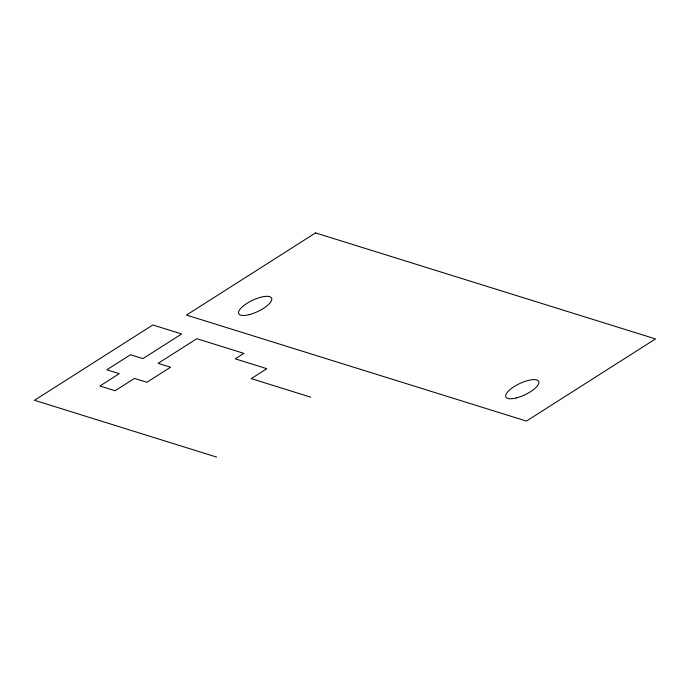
<?xml version="1.0" encoding="UTF-8"?>
<svg xmlns="http://www.w3.org/2000/svg" width="690" height="690" viewBox="0 0 690 690"><rect width="100%" height="100%" fill="white"/><g stroke="black" fill="none" stroke-linecap="round" stroke-linejoin="round"><path stroke-width="1.03" d="M310.733 397.173L251.246 378.62L266.84 368.693L235.273 358.852L243.881 353.375L196.831 338.704L158.105 363.354L170.551 367.235L146.892 382.295L134.447 378.413L115.083 390.738L99.903 386.003L119.267 373.678L106.821 369.797L130.488 354.738L142.934 358.619L181.651 333.969L152.818 324.981L34.5 400.286L216.617 457.082M315.546 232.918L186.472 315.071L526.427 421.081L655.5 338.928L315.546 232.918M249.185 314.649A18.207 6.201 -25.3 0 0 271.627 298.132A18.207 6.201 -25.3 0 0 244.674 304.911A18.207 6.201 -25.3 0 0 249.185 314.649M516.293 397.94A18.207 6.201 -25.3 0 0 538.743 381.423A18.207 6.201 -25.3 0 0 511.782 388.203A18.207 6.201 -25.3 0 0 516.293 397.94"/></g></svg>
